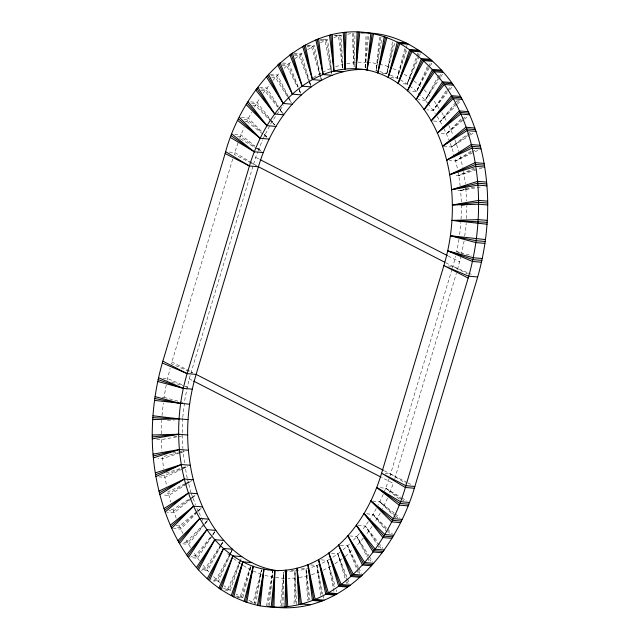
<?xml version="1.0" encoding="UTF-8"?>
<svg xmlns="http://www.w3.org/2000/svg" width="640" height="640" viewBox="0 0 640 640"><rect width="100%" height="100%" fill="white"/><g stroke="black" fill="none" stroke-linecap="round" stroke-linejoin="round"><path stroke-width="0.48" stroke-dasharray="3.2 2.4" d="M161.32 433.856L161.68 420.384M282.968 605.976L283.864 572.232M294.072 603.664L294.952 570.912L291.36 570.608M354.112 66.88L355.016 33.136M365.144 67.544L366.024 34.8M182.72 418.288L182.192 436.88L182.928 448.512M466.376 218.576L466.736 205.848M281.656 606.016L283.832 572.232L280.36 605.864M365.216 67.544L367.328 34.76M162.024 415.584L163.296 403.12M269.304 605.568L272.84 570.944L266.496 606.032M365.296 67.552L368.72 33.92M379.48 37.184L376.048 70.816A147.376 105.352 -85.1 0 1 378.752 71.392M182.752 417.304L185.096 397.848L189.192 378.824L255.632 157.352L257.808 151.8M464.12 240.976L461.64 253.384M464.712 236.112L466.232 223.464M267.832 606.392L272.8 570.936M380.736 37.336L376.048 70.816L381.968 37.664M162.224 397.232L164.024 397.392L166.216 385.096M253.968 602.992L255.76 603.152L261.688 570M382.288 73.312L386.776 73.696L392.528 41.52M457.504 269.584L460.816 257.192M255.76 603.152L254.424 602.792L261.576 569.968M379.656 71.6A147.376 105.352 -85.1 0 1 386.776 73.696L393.512 42.808M167.064 380.376L170.152 368.392M232.68 159.096L171.344 363.792L192.456 372.824M237.344 597.32L242.736 597.784L250.592 567.376M386.776 73.696L394.632 43.288M261.472 569.92L253.12 602.232L250.432 602M404.776 48.688L397.168 78.144L389.976 77.528M250.416 567.304L241.432 597.232L237.84 596.92M405.864 49.152L397.168 78.144L406.856 49.928M406.144 48.216L406.992 45.416M452 269.248L390.568 474.008A147.376 105.352 -85.1 0 1 389.384 477.8M452.28 268.288L452.856 266.376A147.376 105.352 -85.1 0 0 455.592 256.288M394.784 478.648L456.36 273.4M238.072 142.776L234.112 154.312L249.736 162.32M239.6 138.344L244.08 127.68M224.864 590.056L230.256 590.52L240.592 560.424M417.76 53.072L407.104 84.112L401.712 83.648M250.528 566.384L240.192 596.488L235.704 596.096M417.464 57.44L407.104 84.112L419.192 56.392M417.824 56.52L419.256 52.84M241.168 558.496L229.016 589.776L223.624 589.312M258.176 150.872L262.528 139.768M387.544 498.232L382.48 508.752M389.72 492.68L393.352 483.416L381.808 477.504M245.032 121.232L246.824 121.384L251.608 112.216M419.576 55.504L420.36 53.712M427.392 66.496L416.472 91.528L409.288 90.912M230.56 553.712L218.472 581.432L213.08 580.968M230.952 552.824L232.12 550.136L229.904 554.6M240.32 560.24L227.848 588.848L223.352 588.464M428.208 67.416L416.472 91.528L429.976 66.536M428.64 66.52L430.816 62.056M229.472 555.496L217.304 580.504L211.912 580.04M262.968 138.904L270.928 123.408L276.352 115.152M380.272 513.056L374.8 522.312M254.336 107.16L259.816 98.272M430.44 65.672L431.84 63.088M438.68 75.32L425.176 100.312L417.992 99.696M221.016 545.632L207.512 570.624L201.224 570.08M221.48 544.768L223.344 541.32L221.648 543.728M230.184 553.552L216.216 579.408L211.72 579.024M230.648 552.688L232.048 550.104M438.472 78.088L425.176 100.312L440.312 77.416M438.984 77.232L441.024 73.816M220.232 546.44L206.424 569.52L201.032 569.056M220.736 545.584L223.296 541.312M276.896 114.328L283.744 104.904M372.088 526.44L365.848 535.136M263.12 93.272L269.832 84.232M440.848 76.6L442.472 74.144M446.088 90.744L433.12 110.376L426.832 109.832M212.08 536.128L197.488 558.208L190.296 557.592M212.624 535.304L215.328 531.216L212.792 534.208M221.104 544.552L205.432 568.264L201.84 567.96M447.208 91.064L433.12 110.376L447.24 92.848M447.792 90.256L450.728 86.24M210.584 537.64L196.496 556.952L191.104 556.488M212.928 534.424L215.28 531.208M272.864 80.472L280.128 72.312M449.696 89.8L452.152 86.752M455.56 102.544L440.216 121.592L433.024 120.976M456.176 101.784L457.4 100.256M204.472 524.512L188.512 544.32L181.328 543.704M205.088 523.752L208.16 519.936M210.344 537.256L195.608 555.544L192.016 555.24M363.408 538.048L355.896 546.656M459.376 100.08L440.216 121.592L456.648 104.936M202.16 526.6L187.624 542.92L182.24 542.456M204.808 523.632L208.112 519.92L204.664 523.344M284.064 68.328L291.312 61.664M457.336 104.24L460.76 100.776M460.76 119.28L446.384 133.856L440.088 133.32M197.128 512.464L180.688 529.12L173.504 528.504M197.808 511.768L201.232 508.304M203.976 524.032L186.856 541.384L183.264 541.08M345.288 556.512L353.064 549.28M461.744 119.848L446.384 133.856L463.688 119.736M462.48 119.184L466.136 115.848M201.144 508.248L179.92 527.592L175.424 527.208M295.08 58.592L302.928 52.696M464.44 119.128L468.208 116.056M469.616 132.296L451.552 147.032L444.368 146.408M191.408 498.656L174.096 512.776L166.912 512.16M192.16 498.04L195.928 494.968M196.584 511.824L179.272 525.944L175.68 525.632M197.336 511.208L201.096 508.144M467.536 135.44L451.552 147.032L469.512 135.56M468.336 134.856L472.336 131.96M189.44 499.536L173.456 511.128L168.96 510.744M190.24 498.96L195.032 495.48M313.344 77.48L321.616 72.68M334.84 563.856L342.072 558.776M307.664 49.672L314.232 45.696L321.248 79.416L311.616 47.144L307.128 46.76M470.328 135.032L473.6 132.952M471.184 151.056L455.672 160.96L449.384 160.416M186.776 483.984L168.816 495.456L162.528 494.912M187.592 483.464L191.68 480.856M171.144 509.232L172.936 509.384L190.896 497.912M191.72 497.392L194.984 495.312M471.2 152.328L455.672 160.96L479.312 149.712M472.064 151.848L476.368 149.456M184.688 484.608L168.304 493.712L164.704 493.408M185.552 484.128L191.584 480.768M322.464 72.256L331.904 67.872M323.152 570.208L331.584 565.976M320.44 42.736L327.568 39.552L331.848 73.376M474.456 168L458.704 175.504L454.208 175.112M182.408 469.024L164.896 477.36L158.608 476.816M183.28 468.608L187.656 466.52M185.432 483.56L167.92 491.896L170.736 501.96M186.304 483.144L191.56 480.648M475.264 168.904L458.704 175.504L481.92 168.008M160.928 475.232L164.52 475.536L187.52 466.368M333.928 37.504L341.216 35.352L342.8 67.848M457.904 190.264L460.6 190.488L468.024 188.096M180.032 452.976L162.384 458.672L157.896 458.288M180.96 452.68L185.6 451.176M166.136 473.064L186.568 466.472M335.616 66.704L343.032 64.368M307.808 575.824L299.384 577.464M311.512 574.656L318.936 572.32M461.264 201.936A147.376 105.352 -85.1 0 0 460.6 190.488L476.528 186.536M178.08 452.84L162.144 456.8L163.688 468.984M179.016 452.608L184.64 451.216M347.656 34.224L351.336 33.584M460.6 190.488L482.056 186.736M156.816 439.224L161.304 439.616L181.792 436.032M172.784 453.016L183.512 451.136M346.784 63.688L355.24 62.536M295.624 577.984L288.104 578.512M461.048 219.24A147.376 105.352 -85.1 0 0 461.344 205.768L463.304 205.568M173.936 436.408L177.856 436.008M461.344 205.768L467.208 205.592M167.536 420.216L174.376 420.008M358.064 62.152L366.504 62.488M367.44 62.528L372.128 62.712L378.568 64.136M284.36 578.36L274.096 577.448M338.52 35.12L341.216 35.352M335.344 35.208L339.832 35.592L342.648 67.88M333.976 35.648L338.472 36.032L342.504 67.928M323.072 39.168L327.568 39.552M319.912 39.456L326.208 39.992L331.768 73.344M320.384 40.24L324.872 40.624L331.688 73.384M307.944 45.152L314.232 45.696M306.608 45.784L312.904 46.328L321.448 80.376M294.16 53.088L301.344 53.704L309.216 80.288M293.776 53.984L300.064 54.528L309.592 82.304M294.352 55.136L298.84 55.52L308.64 80.464M282.768 62.96L289.056 63.504L300.672 93.064M281.544 63.96L287.832 64.496L298.608 88.656M282.192 65.28L286.688 65.664L297.384 86.936M270.312 74.36L277.496 74.976L288.2 96.248M270.96 75.68L276.352 76.136L288.848 98.272M271.696 77.152L275.288 77.456L287.448 96.696M259.608 87.384L266.8 88L278.432 106.4M261.24 88.936L265.736 89.32L279.224 108.408M261.176 90.464L264.768 90.776L277.608 107.032M250.776 101.896L257.064 102.432L269.896 118.688M251.608 103.504L256.104 103.888L270.872 120.608M252.552 105.24L255.248 105.472L274.624 125.032M241.232 117.504L248.416 118.12L261.568 131.392M243.968 119.392L247.56 119.696L261.256 131.968M234.656 134.336L240.944 134.88L254.816 145.856M237.512 136.336L240.208 136.568L256.128 147.6M229.336 152.072L234.72 152.536L256.728 165.744M448.368 265.992L452.856 266.376L467.544 272.664M163.048 378.144L167.536 378.528L182.224 384.816M385.176 473.544L390.568 474.008L405.8 483.152M380.304 487.744L385.688 488.208L400.928 497.352M372.616 501.08L379.808 501.696L394.448 513.288M366.688 513.808L372.976 514.344L386.816 528.312M358.08 525.384L365.272 526L378.104 542.256M349.592 535.928L356.776 536.544L368.936 555.784M340.4 545.24L347.592 545.856L358.288 567.128M331.52 553.296L337.808 553.84L347.24 577.856M321.248 559.856L327.536 560.4L335.12 586.032M310.6 564.92L316.896 565.464L322.904 594.368M301.496 568.6L305.992 568.984L309.904 599.904M379.488 64.336L385.928 65.76L389.48 67.216M264.896 575.424L273.176 577.248M458.944 239.36A147.376 105.352 -85.1 0 1 456.664 251.632L471.832 255.704M164.024 397.392L182.984 402.48M456.664 251.632L462.28 253.584M171.736 382L183.896 386.216M184.832 386.544L186.704 387.192M393.032 68.672L399.24 71.224M261.28 574.288L249.744 569.544L241.336 564.336M468.464 273.056L473.048 275.016M185.896 386.392L187.728 387.176M242.736 597.784L236.056 594M248.792 600.384L254.424 602.792M255.632 157.352L259.184 159.168M448.256 256.032L459.792 261.944M250.608 162.76L255.816 165.432M445.752 262.736L467.616 273.936M171.824 361.944L192.656 372.616M384.352 470.824L407.056 482.456M407.928 482.904L411.4 484.68M189.192 378.824L192.736 380.648M240.44 138.848L253.984 146.976M254.832 147.488L260.752 151.04M401.768 497.856L406.848 500.904M230.256 590.52L223.944 585.76M404.288 74.352L411.016 78.52M240.496 563.816L232.008 557.352M256.92 148.152L261.704 151.464M401.616 499.24L385.688 488.208L400.336 499.792M402.408 499.792L404 500.896M246.824 121.384L267.64 137.856M257.896 148.296L261.752 151.352M395.224 513.896L399.848 517.56M220.04 582.664L212.864 576.024M414.048 80.92L421.368 87.184M227.616 553.592L231.28 556.72M264.136 134.552L267.736 137.784M394.936 515.264L379.808 501.696L392.952 514.968M395.656 515.904L397.816 517.848M264.336 134.184L267.792 137.672M393.648 515.672L395.72 517.768M387.504 529.016L392.352 533.904M208.848 571.976L202.984 565.168M271.512 121.336L274.728 124.976M389.672 533.248L372.976 514.344L388.248 533.696M424.184 89.776L430.424 96.88M280.048 110.128L282.496 113.224M270.512 119.464L274.792 124.88M378.712 543.032L382.992 548.448M199.32 560.528L193.584 552.336M279.784 109.2L283.712 114.768M378.752 545.088L365.272 526L376.904 544.408M379.32 545.888L381.568 549.064M434.168 101.144L439.12 108.52M441.864 112.616L447.04 121.992M287.976 97.536L291.152 102.552M278.96 107.24L283.184 113.936M377.432 545.24L379.016 547.752M369.464 556.624L372.64 561.64M190.544 547.528L185.536 538.76M289.328 99.12L291.248 102.52M367.832 556.12L356.776 536.544L367.024 556.936M369.752 559.528L370.712 561.232M448.8 125.456L453.12 135.104M202.824 520.504L196.872 508.344M299.168 90.48L300.952 94.024M288.64 97.136L291.32 102.456M367.472 557.816L369.256 561.368M358.728 568.016L361.408 573.336M182.896 533.504L178.24 523.312M299 89.544L301.4 94.912M359.952 573.592L347.592 545.856L356.664 568.952M309 81.392L310.816 86.008M357.024 569.88L358.472 573.576M347.6 578.784L349.784 584.328M176.168 518.04L172.936 509.384M454.8 139.56L458.816 151.392M191.16 493.184L195.528 504.776M309.912 83.232L311.176 86.936M347.016 580.688L337.808 553.84L345.392 579.472M347.336 581.616L348.288 584.392M309.496 81.24L310.896 85.984M345.672 580.424L346.792 584.216M336.248 589.824L336.808 591.728M460.064 156.144L462.856 167.528M187.176 477.976L185.08 466.64M187.424 478.928L190.912 492.232M334.184 586.88L327.536 560.4L334.152 592.192M323.104 595.328L323.712 598.216M164.52 475.536L166.712 486.08M321.632 593.912L316.896 565.464L320.68 595.424M463.456 171.304L465.408 183.568M184.472 462.864L182.992 449.48M308.728 600.288L305.992 568.984L307.528 600.496M465.808 188.392L466.608 200.984M352.256 33.424L353.888 66.904M296.584 604.4L294.952 570.912L295.312 603.632M161.304 439.616L161.864 451.072M353.632 33.176L354 66.88M389.08 478.744A147.376 105.352 -85.1 0 1 384.312 491.648M383.184 494.336A147.376 105.352 -85.1 0 1 378.072 505.16M376.272 508.56A147.376 105.352 -85.1 0 1 370.32 518.624M368.36 521.6A147.376 105.352 -85.1 0 1 362.32 529.904M359.344 533.576A147.376 105.352 -85.1 0 1 352.808 540.808M349.608 543.976A147.376 105.352 -85.1 0 1 340.616 551.736M340.112 552.12A147.376 105.352 -85.1 0 1 330.144 558.896M329.944 559.016A147.376 105.352 -85.1 0 1 284.288 571.256M390.28 75.008A147.376 105.352 -85.1 0 1 427.496 103.024M428.128 103.792A147.376 105.352 -85.1 0 1 435.232 113.464M437.192 116.512A147.376 105.352 -85.1 0 1 443.416 127.608M443.856 128.488A147.376 105.352 -85.1 0 1 448.92 139.904M450.272 143.44A147.376 105.352 -85.1 0 1 457.68 169.896M458.048 171.816A147.376 105.352 -85.1 0 1 460.128 185.768M460.992 220.2A147.376 105.352 -85.1 0 1 459.496 235.552"/><path stroke-width="0.96" d="M152.232 436.936C152.12 411.328 155.64 385.752 162.84 361.176L225.128 153.544C244.088 80.936 318.72 2.48 398.568 42.768C478.008 88.272 491.76 197.12 468.176 278.056L405.888 485.688C387.928 549.152 332.192 618.592 258.848 605.624C184.8 589.184 152.76 505.384 152.232 436.936L178.656 434.232L187.64 435.008M273.928 607.184L274.904 570.472L271.176 607.064M284.984 606.864L285.968 570.144L287.744 606.576M343.272 32.648L345.048 69.088L346.032 32.368M359.84 32.16L356.104 68.76L357.088 32.04M273.768 607.088C344.928 615.624 397.136 547.976 414.872 486.456L477.16 278.824C494.464 219.488 491.352 152.656 461.36 97.856C441.544 61.856 404.328 31.344 361.464 32.952M272.544 607.224L274.904 570.472M356.104 68.76L358.472 32M260.224 605.784L263.952 569.184L257.512 605.264M373.504 33.968L367.064 70.048L370.792 33.448M258.848 605.624L263.952 569.184M367.064 70.048L372.168 33.608M246.776 602.376L253.224 566.304L244.136 601.464M386.88 37.768L377.792 72.928L384.24 36.848M245.44 602.016L253.224 566.304M377.792 72.928L385.576 37.208M233.752 597.016L242.832 561.856A147.376 105.352 -85.1 0 1 187.144 373.624L249.432 165.992A147.376 105.352 -85.1 0 1 388.184 77.376L399.808 43.512L408.792 44.288M231.208 595.712L242.832 561.856A147.376 105.352 -85.1 0 0 381.584 473.232L443.872 265.6A147.376 105.352 -85.1 0 0 388.184 77.376L397.264 42.216L406.248 42.984M232.448 596.456L242.832 561.856L251.816 562.624M388.184 77.376L398.568 42.768L407.552 43.544M221.272 589.744L232.896 555.888L241.88 556.664M421.136 51.928L412.152 51.152L398.12 83.336L409.744 49.48L418.728 50.256M398.12 83.336L410.984 50.224L419.968 51M220.032 589L232.896 555.888L218.864 588.072M432.768 61.368L423.784 60.592L407.488 90.752L421.528 58.568L430.512 59.344M209.488 580.656L223.528 548.472L232.512 549.248M407.488 90.752L422.696 59.496L431.68 60.264M208.32 579.736L223.528 548.472L207.232 578.632M443.552 72.504L434.568 71.736L416.192 99.544L432.488 69.376L441.472 70.152M198.528 569.848L214.824 539.688L223.808 540.456M416.192 99.544L433.576 70.48L442.56 71.248M197.44 568.752L214.824 539.688L196.448 567.496M453.376 85.224L444.392 84.456L424.136 109.6L442.512 81.792L451.496 82.568M188.504 557.432L206.88 529.624L215.864 530.4M424.136 109.6L443.504 83.048L452.488 83.824M187.512 556.176L206.88 529.624L186.624 554.776M462.128 99.384L453.144 98.616L431.232 120.824L451.488 95.68L460.472 96.448M179.528 543.552L199.784 518.408L208.768 519.176M431.232 120.824L452.376 97.08L461.36 97.856M178.64 542.144L199.784 518.408L177.872 540.616M469.712 114.824L460.728 114.056L437.392 133.088L459.312 110.88L468.296 111.648M171.704 528.352L193.616 506.144L202.608 506.912M437.392 133.088L460.08 112.408L469.064 113.184M170.936 526.816L193.616 506.144L170.288 525.176M476.048 131.384L467.064 130.616L442.568 146.256L465.904 127.224L474.888 128M165.112 512L188.448 492.968L197.432 493.744M442.568 146.256L466.544 128.872L475.528 129.64M164.472 510.36L188.448 492.968L163.952 508.616M481.064 148.872L472.08 148.104L446.688 160.184L471.184 144.544L480.168 145.32M159.832 494.68L184.328 479.04L193.312 479.816M446.688 160.184L471.696 146.288L480.68 147.056M159.32 492.944L184.328 479.04L158.936 491.128M484.704 167.104L475.72 166.336L449.72 174.728L475.104 162.64L484.088 163.416M155.912 476.584L181.296 464.496L190.28 465.272M449.72 174.728L475.48 164.464L484.464 165.232M155.536 474.768L181.296 464.496L155.296 472.896M486.928 185.88L477.944 185.112L451.616 189.72L477.616 181.328L486.6 182.096M153.4 457.904L179.4 449.512L188.384 450.28M451.616 189.72L477.856 183.2L486.84 183.976M153.16 456.024L179.4 449.512L153.072 454.12M487.72 204.992L478.736 204.216L452.36 204.992L478.696 200.384L487.68 201.16M152.32 438.84L178.656 434.232L152.28 435.008M452.36 204.992L478.784 202.296L487.768 203.064M487.064 224.232L451.952 220.392L478.32 219.616L487.304 220.384M152.696 419.616L179.064 418.84L188.048 419.608M451.952 220.392L487.256 222.312M152.744 417.688L179.064 418.84L152.936 415.768M342.992 71.792L334.008 71.016L329.488 35.264M332.088 75.312L323.104 74.536L315.888 39.856M321.448 80.376L312.464 79.6L302.632 46.376M311.176 86.936L302.192 86.16L289.856 54.752M301.4 94.912L292.408 94.144L277.704 64.888M292.208 104.224L283.224 103.456L266.304 76.688M283.712 114.768L274.728 114L255.784 90M276.008 126.424L267.024 125.656L246.264 104.696M269.176 139.072L260.192 138.304L237.84 120.616M263.296 152.568L254.312 151.792L230.616 137.568M225.128 153.544L249.432 165.992L258.416 166.768L444.864 262.28M485.496 239.576L450.384 235.736L475.976 242.608L484.96 243.384M485.304 241.488L476.312 240.72L450.384 235.736M482.264 258.512L473.28 257.736L447.68 250.864L472.464 261.472L481.448 262.24M481.92 260.4L472.936 259.624L447.68 250.864M477.64 276.984L468.656 276.208L443.872 265.6L468.176 278.056M162.36 363.016L187.144 373.624L196.128 374.4L383.464 470.368M192.32 389.136L183.336 388.368L157.736 381.488M189.616 404.264L154.504 400.424M414.872 486.456L405.888 485.688L381.584 473.232L405.28 487.464L414.264 488.232M409.384 502.432L400.4 501.656L376.704 487.432L399.056 505.12L408.04 505.888M408.776 504.208L399.792 503.432L376.704 487.432M402.16 519.384L393.176 518.616L370.824 500.928L391.584 521.88L400.568 522.656M401.424 521.072L392.44 520.304L370.824 500.928M393.736 535.304L384.752 534.528L363.992 513.576L382.936 537.568L391.92 538.336M392.88 536.88L383.896 536.112L363.992 513.576M384.216 550L375.232 549.224L356.288 525.232L373.2 552L382.192 552.768M383.248 551.456L374.264 550.68L356.288 525.232M373.696 563.312L364.712 562.544L347.792 535.776L362.504 565.024L371.488 565.8M372.632 564.632L363.648 563.864L347.792 535.776M362.296 575.112L353.312 574.336L338.6 545.088L350.944 576.496L359.928 577.272M361.152 576.272L352.168 575.504L338.6 545.088M350.144 585.248L341.16 584.48L328.824 553.064L338.656 586.296L347.64 587.064M348.92 586.248L339.936 585.472L328.824 553.064M337.368 593.624L328.384 592.856L318.552 559.624L325.768 594.304L334.752 595.08M336.088 594.448L327.096 593.672L318.552 559.624M324.112 600.144L315.128 599.376L307.912 564.688L312.432 600.448L321.416 601.216M322.776 600.776L313.792 600.008L307.912 564.688M310.512 604.736L301.528 603.968L297.008 568.208L298.784 604.648M267.832 606.392L271.032 606.768M154.696 398.512L180.632 403.496L155.04 396.616M158.08 379.6L183.336 388.368L158.552 377.76M260.072 159.624L447.368 255.576M162.84 361.176L187.144 373.624M193.624 381.104L380.92 477.056M225.736 151.768L249.432 165.992M231.224 135.792L254.312 151.792L231.96 134.112M238.576 118.928L260.192 138.304L239.432 117.344M247.12 103.12L267.024 125.656L248.08 101.664M256.752 88.544L274.728 114L257.808 87.232M267.368 75.368L283.224 103.456L268.512 74.2M278.848 63.728L292.408 94.144L280.072 62.728M291.08 53.752L302.192 86.16L292.36 52.936M303.912 45.552L312.464 79.6L305.248 44.92M317.224 39.224L323.104 74.536L318.584 38.784M330.848 34.824L334.008 71.016L332.232 34.584M297.008 568.208L300.168 604.408M344.648 32.408L345.048 69.088M285.968 570.144L286.368 606.824M278.392 570.8A147.376 105.352 -85.1 0 1 196.128 374.4L258.416 166.768A147.376 105.352 -85.1 0 1 367.84 69.704"/></g></svg>
